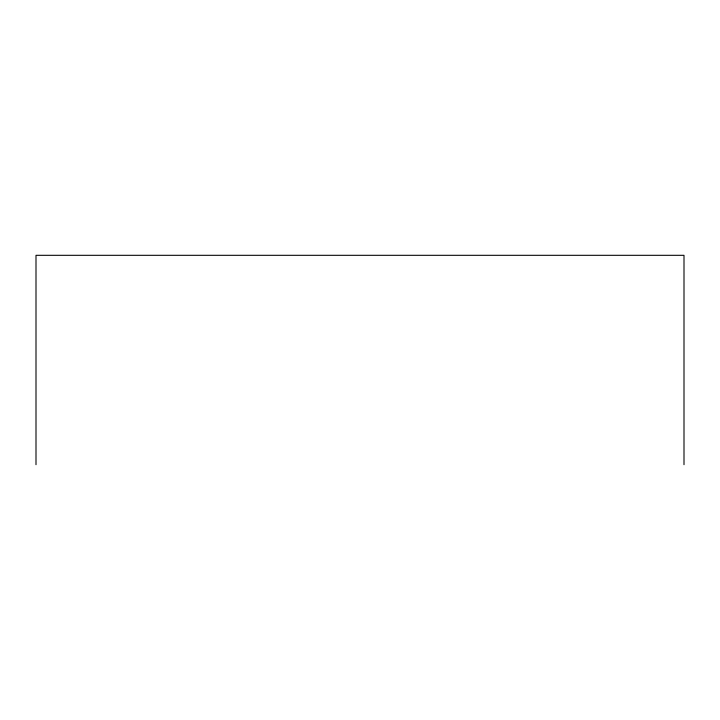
<?xml version="1.0" encoding="UTF-8"?>
<svg xmlns="http://www.w3.org/2000/svg" width="720" height="720" viewBox="0 0 720 720"><rect width="100%" height="100%" fill="white"/><g stroke="black" fill="none" stroke-linecap="round" stroke-linejoin="round"><path stroke-width="1.08" d="M684 464.688L684 255.312L36 255.312L36 464.688"/></g></svg>
